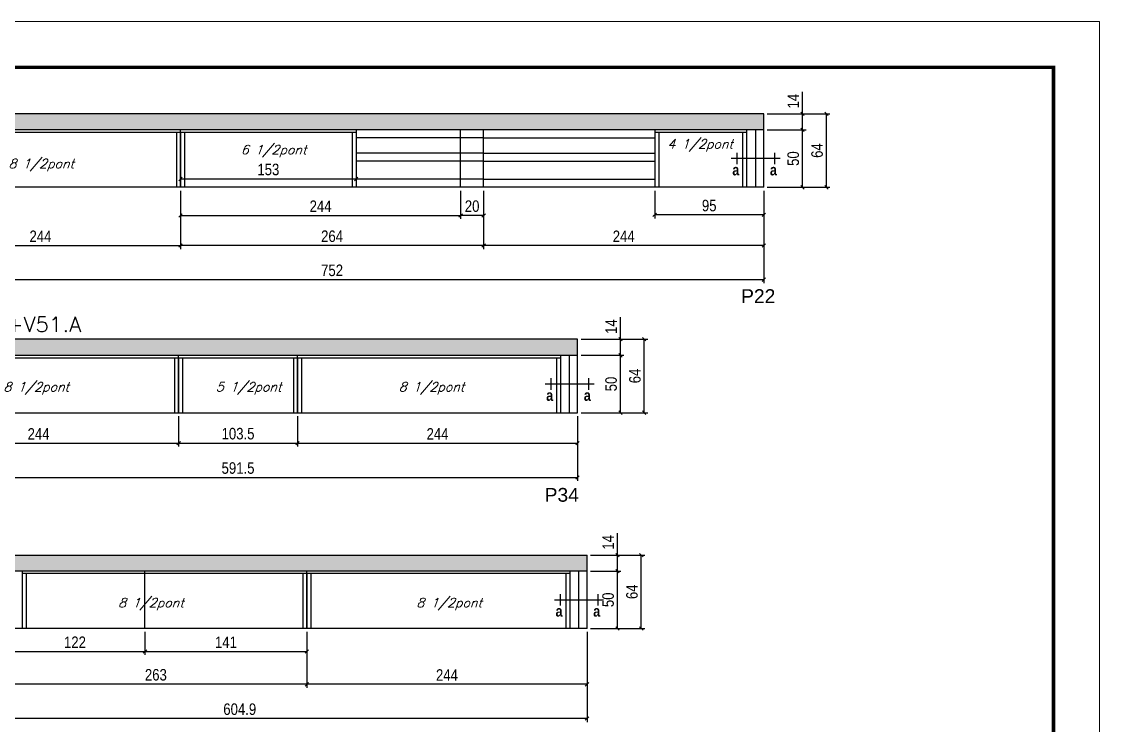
# Model space of a CAD drawing. Header units: millimetres. Extents: x 2921 to 9246, y 316 to 11751.
# Drawn here: x 8222 to 9161, y 3050 to 3663 of the extents above; entities that cross this region are included whole.
import ezdxf

# ---------------------------------------------------------------- set-up
doc = ezdxf.new("R2010")
doc.units = ezdxf.units.MM
doc.linetypes.add('DASHED', pattern=[0.75, 0.5, -0.25])
for name, color, linetype in [('1', 3, 'Continuous'), ('5', 5, 'Continuous'), ('COTA', 241, 'Continuous'), ('detalhes', 4, 'Continuous'), ('NOMENCLATURA', 7, 'Continuous'), ('Painéis', 200, 'Continuous'), ('SARR_2.2x7', 40, 'Continuous'), ('SARR_3.5x7', 81, 'Continuous'), ('texto', 7, 'Continuous')]:
    doc.layers.add(name, color=color, linetype=linetype)
for name, color, linetype, lineweight in [('Folhas', 255, 'Continuous', 9), ('SARRAFO DE PRESSAO', 251, 'DASHED', 9), ('Texto Seção', 7, 'Continuous', 15)]:
    doc.layers.add(name, color=color, linetype=linetype, lineweight=lineweight)
doc.styles.add('COTA TECNICA', font='techl___.ttf', dxfattribs={"height": 10})
doc.styles.add('REGUA-120', font='ROMANS.shx', dxfattribs={"height": 15})
doc.styles.add('Romans', font='romans.shx')
doc.styles.get("Standard").update_dxf_attribs({"font": 'arial.ttf'})
doc.styles.add('TECNICA', font='techb___.ttf', dxfattribs={"height": 10})
doc.dimstyles.new('PAINEL', dxfattribs={"dimtxt": 10, "dimasz": 3, "dimexe": 3, "dimexo": 3, "dimgap": 3, "dimtad": 1, "dimdec": 1, "dimzin": 12, "dimdsep": 46, "dimtxsty": 'COTA TECNICA', "dimblk1": 'OBLIQUE', "dimblk2": 'OBLIQUE', "dimsah": 1, "dimcen": 0.9, "dimclrd": 4, "dimclre": 4, "dimclrt": 240, "dimadec": 1, "dimazin": 3, "dimtfac": 1, "dimtdec": 1, "dimtmove": 0, "dimatfit": 3, "dimfxl": 1, "dimtolj": 1, "dimtzin": 12, "dimarcsym": 0})

# ---------------------------------------------------------------- blocks, each defined once
blk = doc.blocks.new('9999999999')
at = {"layer": 'Folhas'}
blk.add_lwpolyline([(98138.98, 34190.21), (99623.98, 34190.21), (99623.98, 35240.21), (98138.98, 35240.21)], close=True, dxfattribs=at)
at = {"layer": 'Folhas', "color": 30, "const_width": 3}
blk.add_lwpolyline([(98213.98, 34230.21), (99583.98, 34230.21), (99583.98, 35200.21), (98213.98, 35200.21)], close=True, dxfattribs=at)
blk = doc.blocks.new('_Oblique')
at = {"layer": '1', "color": 0, "lineweight": -2}
blk.add_line((-0.5, -0.5), (0.5, 0.5), dxfattribs=at)
blk = doc.blocks.new('*D530')
at = {"layer": 'COTA', "color": 4, "linetype": 'ByBlock', "lineweight": -2, "transparency": 16777216}
for p, q in [((8470.81, 3131.15), (8470.81, 3082.54)), ((8714.81, 3131.15), (8714.81, 3082.54)), ((8714.81, 3085.54), (8470.81, 3085.54))]:
    blk.add_line(p, q, dxfattribs=at)
at = {"layer": 'Defpoints', "color": 0, "linetype": 'ByBlock', "transparency": 16777216}
for p in [(8470.81, 3134.15), (8714.81, 3134.15), (8470.81, 3085.54)]:
    blk.add_point(p, dxfattribs=at)
at = {"layer": 'COTA', "color": 4, "linetype": 'ByBlock', "lineweight": -2, "transparency": 16777216, "xscale": 3, "yscale": 3, "zscale": 3, "rotation": 180}
blk.add_blockref('_Oblique', (8470.81, 3085.54), dxfattribs=at)
at = {"layer": 'COTA', "color": 4, "linetype": 'ByBlock', "lineweight": -2, "transparency": 16777216, "xscale": 3, "yscale": 3, "zscale": 3}
blk.add_blockref('_Oblique', (8714.81, 3085.54), dxfattribs=at)
at = {"layer": 'COTA', "color": 240, "linetype": 'ByBlock', "transparency": 16777216, "insert": (8592.81, 3093.61), "char_height": 10, "attachment_point": 5, "style": 'COTA TECNICA'}
blk.add_mtext('\\A1;244', dxfattribs=at)
blk = doc.blocks.new('*D531')
at = {"layer": 'COTA', "color": 4, "linetype": 'ByBlock', "lineweight": -2, "transparency": 16777216}
for p, q in [((8207.81, 3131.15), (8207.81, 3082.54)), ((8470.81, 3131.15), (8470.81, 3082.54)), ((8470.81, 3085.54), (8207.81, 3085.54))]:
    blk.add_line(p, q, dxfattribs=at)
at = {"layer": 'Defpoints', "color": 0, "linetype": 'ByBlock', "transparency": 16777216}
for p in [(8207.81, 3134.15), (8470.81, 3134.15), (8207.81, 3085.54)]:
    blk.add_point(p, dxfattribs=at)
at = {"layer": 'COTA', "color": 4, "linetype": 'ByBlock', "lineweight": -2, "transparency": 16777216, "xscale": 3, "yscale": 3, "zscale": 3, "rotation": 180}
blk.add_blockref('_Oblique', (8207.81, 3085.54), dxfattribs=at)
at = {"layer": 'COTA', "color": 4, "linetype": 'ByBlock', "lineweight": -2, "transparency": 16777216, "xscale": 3, "yscale": 3, "zscale": 3}
blk.add_blockref('_Oblique', (8470.81, 3085.54), dxfattribs=at)
at = {"layer": 'COTA', "color": 240, "linetype": 'ByBlock', "transparency": 16777216, "insert": (8339.31, 3093.76), "char_height": 10, "width": 210.731, "attachment_point": 5, "style": 'COTA TECNICA'}
blk.add_mtext('\\A1;263', dxfattribs=at)
blk = doc.blocks.new('*D1032')
at = {"layer": 'COTA', "color": 4, "linetype": 'ByBlock', "lineweight": -2, "transparency": 16777216}
for p, q in [((8109.91, 3131.15), (8109.91, 3052.66)), ((8714.81, 3131.15), (8714.81, 3052.66)), ((8714.81, 3055.66), (8109.91, 3055.66))]:
    blk.add_line(p, q, dxfattribs=at)
at = {"layer": 'Defpoints', "color": 0, "linetype": 'ByBlock', "transparency": 16777216}
for p in [(8109.91, 3134.15), (8714.81, 3134.15), (8109.91, 3055.66)]:
    blk.add_point(p, dxfattribs=at)
at = {"layer": 'COTA', "color": 4, "linetype": 'ByBlock', "lineweight": -2, "transparency": 16777216, "xscale": 3, "yscale": 3, "zscale": 3, "rotation": 180}
blk.add_blockref('_Oblique', (8109.91, 3055.66), dxfattribs=at)
at = {"layer": 'COTA', "color": 4, "linetype": 'ByBlock', "lineweight": -2, "transparency": 16777216, "xscale": 3, "yscale": 3, "zscale": 3}
blk.add_blockref('_Oblique', (8714.81, 3055.66), dxfattribs=at)
at = {"layer": 'COTA', "color": 240, "linetype": 'ByBlock', "transparency": 16777216, "insert": (8412.36, 3063.79), "char_height": 10, "attachment_point": 5, "style": 'COTA TECNICA'}
blk.add_mtext('\\A1;604.9', dxfattribs=at)
blk = doc.blocks.new('*D532')
at = {"layer": 'Defpoints', "color": 0, "transparency": 16777216}
for p in [(8207.81, 3134.15), (8329.81, 3134.15), (8329.81, 3114.11)]:
    blk.add_point(p, dxfattribs=at)
at = {"layer": 'Painéis', "color": 4, "lineweight": -2, "transparency": 16777216}
for p, q in [((8207.81, 3131.15), (8207.81, 3111.11)), ((8329.81, 3131.15), (8329.81, 3111.11)), ((8207.81, 3114.11), (8329.81, 3114.11))]:
    blk.add_line(p, q, dxfattribs=at)
at = {"layer": 'Painéis', "color": 4, "lineweight": -2, "transparency": 16777216, "xscale": 3, "yscale": 3, "zscale": 3, "rotation": 180}
blk.add_blockref('_Oblique', (8207.81, 3114.11), dxfattribs=at)
at = {"layer": 'Painéis', "color": 4, "lineweight": -2, "transparency": 16777216, "xscale": 3, "yscale": 3, "zscale": 3}
blk.add_blockref('_Oblique', (8329.81, 3114.11), dxfattribs=at)
at = {"layer": 'Painéis', "color": 240, "lineweight": 5, "transparency": 16777216, "insert": (8268.81, 3122.17), "char_height": 10, "attachment_point": 5, "style": 'COTA TECNICA'}
blk.add_mtext('\\A1;122', dxfattribs=at)
blk = doc.blocks.new('*D533')
at = {"layer": 'Defpoints', "color": 0, "transparency": 16777216}
for p in [(8329.81, 3134.15), (8470.81, 3134.15), (8470.81, 3114.11)]:
    blk.add_point(p, dxfattribs=at)
at = {"layer": 'Painéis', "color": 4, "lineweight": -2, "transparency": 16777216}
for p, q in [((8329.81, 3131.15), (8329.81, 3111.11)), ((8470.81, 3131.15), (8470.81, 3111.11)), ((8329.81, 3114.11), (8470.81, 3114.11))]:
    blk.add_line(p, q, dxfattribs=at)
at = {"layer": 'Painéis', "color": 4, "lineweight": -2, "transparency": 16777216, "xscale": 3, "yscale": 3, "zscale": 3, "rotation": 180}
blk.add_blockref('_Oblique', (8329.81, 3114.11), dxfattribs=at)
at = {"layer": 'Painéis', "color": 4, "lineweight": -2, "transparency": 16777216, "xscale": 3, "yscale": 3, "zscale": 3}
blk.add_blockref('_Oblique', (8470.81, 3114.11), dxfattribs=at)
at = {"layer": 'Painéis', "color": 240, "lineweight": 5, "transparency": 16777216, "insert": (8400.31, 3122.18), "char_height": 10, "attachment_point": 5, "style": 'COTA TECNICA'}
blk.add_mtext('\\A1;141', dxfattribs=at)
blk = doc.blocks.new('*D538')
at = {"layer": 'Defpoints', "color": 0, "transparency": 16777216}
for p in [(8714.81, 3198.15), (8762.09, 3198.15), (8714.81, 3134.15)]:
    blk.add_point(p, dxfattribs=at)
at = {"layer": 'Painéis', "color": 4, "lineweight": -2, "transparency": 16777216}
for p, q in [((8717.81, 3198.15), (8765.09, 3198.15)), ((8762.09, 3134.15), (8762.09, 3198.15)), ((8717.81, 3134.15), (8765.09, 3134.15))]:
    blk.add_line(p, q, dxfattribs=at)
at = {"layer": 'Painéis', "color": 4, "lineweight": -2, "transparency": 16777216, "xscale": 3, "yscale": 3, "zscale": 3}
for p, rotation in [((8762.09, 3198.15), 90), ((8762.09, 3134.15), 270)]:
    blk.add_blockref('_Oblique', p, dxfattribs=dict(at, rotation=rotation))
at = {"layer": 'Painéis', "color": 240, "lineweight": 5, "transparency": 16777216, "insert": (8753.99, 3166.15), "char_height": 10, "attachment_point": 5, "rotation": 90, "style": 'COTA TECNICA'}
blk.add_mtext('\\A1;64', dxfattribs=at)
blk = doc.blocks.new('*D539')
at = {"layer": 'Defpoints', "color": 0, "transparency": 16777216}
for p in [(8714.81, 3184.15), (8741.32, 3184.15), (8714.81, 3134.15)]:
    blk.add_point(p, dxfattribs=at)
at = {"layer": 'Painéis', "color": 4, "lineweight": -2, "transparency": 16777216}
for p, q in [((8717.81, 3184.15), (8744.32, 3184.15)), ((8741.32, 3134.15), (8741.32, 3184.15)), ((8717.81, 3134.15), (8744.32, 3134.15))]:
    blk.add_line(p, q, dxfattribs=at)
at = {"layer": 'Painéis', "color": 4, "lineweight": -2, "transparency": 16777216, "xscale": 3, "yscale": 3, "zscale": 3}
for p, rotation in [((8741.32, 3184.15), 90), ((8741.32, 3134.15), 270)]:
    blk.add_blockref('_Oblique', p, dxfattribs=dict(at, rotation=rotation))
at = {"layer": 'Painéis', "color": 240, "lineweight": 5, "transparency": 16777216, "insert": (8733.21, 3159.15), "char_height": 10, "attachment_point": 5, "rotation": 90, "style": 'COTA TECNICA'}
blk.add_mtext('\\A1;50', dxfattribs=at)
blk = doc.blocks.new('*D540')
at = {"layer": 'Defpoints', "color": 0, "transparency": 16777216}
for p in [(8714.81, 3198.15), (8741.32, 3198.15), (8714.81, 3184.15)]:
    blk.add_point(p, dxfattribs=at)
at = {"layer": 'Painéis', "color": 4, "lineweight": -2, "transparency": 16777216}
for p, q in [((8741.32, 3198.15), (8741.32, 3217.27)), ((8717.81, 3198.15), (8744.32, 3198.15)), ((8741.32, 3184.15), (8741.32, 3198.15)), ((8717.81, 3184.15), (8744.32, 3184.15))]:
    blk.add_line(p, q, dxfattribs=at)
at = {"layer": 'Painéis', "color": 4, "lineweight": -2, "transparency": 16777216, "xscale": 3, "yscale": 3, "zscale": 3}
for p, rotation in [((8741.32, 3198.15), 90), ((8741.32, 3184.15), 270)]:
    blk.add_blockref('_Oblique', p, dxfattribs=dict(at, rotation=rotation))
at = {"layer": 'Painéis', "color": 240, "lineweight": 5, "transparency": 16777216, "insert": (8733.25, 3209.21), "char_height": 10, "attachment_point": 5, "rotation": 90, "style": 'COTA TECNICA'}
blk.add_mtext('\\A1;14', dxfattribs=at)
blk = doc.blocks.new('*D541')
at = {"layer": 'COTA', "color": 4, "linetype": 'ByBlock', "lineweight": -2, "transparency": 16777216}
for p, q in [((8115.11, 3319.21), (8115.11, 3292.67)), ((8359.11, 3319.21), (8359.11, 3292.67)), ((8115.11, 3295.67), (8359.11, 3295.67))]:
    blk.add_line(p, q, dxfattribs=at)
at = {"layer": 'Defpoints', "color": 0, "linetype": 'ByBlock', "transparency": 16777216}
for p in [(8115.11, 3322.21), (8359.11, 3322.21), (8359.11, 3295.67)]:
    blk.add_point(p, dxfattribs=at)
at = {"layer": 'COTA', "color": 4, "linetype": 'ByBlock', "lineweight": -2, "transparency": 16777216, "xscale": 3, "yscale": 3, "zscale": 3, "rotation": 180}
blk.add_blockref('_Oblique', (8115.11, 3295.67), dxfattribs=at)
at = {"layer": 'COTA', "color": 4, "linetype": 'ByBlock', "lineweight": -2, "transparency": 16777216, "xscale": 3, "yscale": 3, "zscale": 3}
blk.add_blockref('_Oblique', (8359.11, 3295.67), dxfattribs=at)
at = {"layer": 'COTA', "color": 240, "linetype": 'ByBlock', "transparency": 16777216, "insert": (8237.11, 3303.74), "char_height": 10, "attachment_point": 5, "style": 'COTA TECNICA'}
blk.add_mtext('\\A1;244', dxfattribs=at)
blk = doc.blocks.new('*D542')
at = {"layer": 'COTA', "color": 4, "linetype": 'ByBlock', "lineweight": -2, "transparency": 16777216}
for p, q in [((8462.61, 3319.21), (8462.61, 3292.67)), ((8706.61, 3319.21), (8706.61, 3292.67)), ((8462.61, 3295.67), (8706.61, 3295.67))]:
    blk.add_line(p, q, dxfattribs=at)
at = {"layer": 'Defpoints', "color": 0, "linetype": 'ByBlock', "transparency": 16777216}
for p in [(8462.61, 3322.21), (8706.61, 3322.21), (8706.61, 3295.67)]:
    blk.add_point(p, dxfattribs=at)
at = {"layer": 'COTA', "color": 4, "linetype": 'ByBlock', "lineweight": -2, "transparency": 16777216, "xscale": 3, "yscale": 3, "zscale": 3, "rotation": 180}
blk.add_blockref('_Oblique', (8462.61, 3295.67), dxfattribs=at)
at = {"layer": 'COTA', "color": 4, "linetype": 'ByBlock', "lineweight": -2, "transparency": 16777216, "xscale": 3, "yscale": 3, "zscale": 3}
blk.add_blockref('_Oblique', (8706.61, 3295.67), dxfattribs=at)
at = {"layer": 'COTA', "color": 240, "linetype": 'ByBlock', "transparency": 16777216, "insert": (8584.61, 3303.74), "char_height": 10, "width": 210.731, "attachment_point": 5, "style": 'COTA TECNICA'}
blk.add_mtext('\\A1;244', dxfattribs=at)
blk = doc.blocks.new('*D1035')
at = {"layer": 'COTA', "color": 4, "linetype": 'ByBlock', "lineweight": -2, "transparency": 16777216}
for p, q in [((8115.11, 3319.21), (8115.11, 3262.79)), ((8706.61, 3319.21), (8706.61, 3262.79)), ((8115.11, 3265.79), (8706.61, 3265.79))]:
    blk.add_line(p, q, dxfattribs=at)
at = {"layer": 'Defpoints', "color": 0, "linetype": 'ByBlock', "transparency": 16777216}
for p in [(8115.11, 3322.21), (8706.61, 3322.21), (8706.61, 3265.79)]:
    blk.add_point(p, dxfattribs=at)
at = {"layer": 'COTA', "color": 4, "linetype": 'ByBlock', "lineweight": -2, "transparency": 16777216, "xscale": 3, "yscale": 3, "zscale": 3, "rotation": 180}
blk.add_blockref('_Oblique', (8115.11, 3265.79), dxfattribs=at)
at = {"layer": 'COTA', "color": 4, "linetype": 'ByBlock', "lineweight": -2, "transparency": 16777216, "xscale": 3, "yscale": 3, "zscale": 3}
blk.add_blockref('_Oblique', (8706.61, 3265.79), dxfattribs=at)
at = {"layer": 'COTA', "color": 240, "linetype": 'ByBlock', "transparency": 16777216, "insert": (8410.86, 3273.93), "char_height": 10, "attachment_point": 5, "style": 'COTA TECNICA'}
blk.add_mtext('\\A1;591.5', dxfattribs=at)
blk = doc.blocks.new('*D543')
at = {"layer": 'COTA', "color": 4, "linetype": 'ByBlock', "lineweight": -2, "transparency": 16777216}
for p, q in [((8359.11, 3319.21), (8359.11, 3292.67)), ((8462.61, 3319.21), (8462.61, 3292.67)), ((8359.11, 3295.67), (8462.61, 3295.67))]:
    blk.add_line(p, q, dxfattribs=at)
at = {"layer": 'Defpoints', "color": 0, "linetype": 'ByBlock', "transparency": 16777216}
for p in [(8359.11, 3322.21), (8462.61, 3322.21), (8462.61, 3295.67)]:
    blk.add_point(p, dxfattribs=at)
at = {"layer": 'COTA', "color": 4, "linetype": 'ByBlock', "lineweight": -2, "transparency": 16777216, "xscale": 3, "yscale": 3, "zscale": 3, "rotation": 180}
blk.add_blockref('_Oblique', (8359.11, 3295.67), dxfattribs=at)
at = {"layer": 'COTA', "color": 4, "linetype": 'ByBlock', "lineweight": -2, "transparency": 16777216, "xscale": 3, "yscale": 3, "zscale": 3}
blk.add_blockref('_Oblique', (8462.61, 3295.67), dxfattribs=at)
at = {"layer": 'COTA', "color": 240, "linetype": 'ByBlock', "transparency": 16777216, "insert": (8410.86, 3303.89), "char_height": 10, "attachment_point": 5, "style": 'COTA TECNICA'}
blk.add_mtext('\\A1;103.5', dxfattribs=at)
blk = doc.blocks.new('*D513')
at = {"layer": 'Defpoints', "color": 0, "transparency": 16777216}
for p in [(8116.76, 3518.65), (8360.76, 3518.65), (8360.76, 3467.84)]:
    blk.add_point(p, dxfattribs=at)
at = {"layer": 'Painéis', "color": 4, "lineweight": -2, "transparency": 16777216}
for p, q in [((8116.76, 3515.65), (8116.76, 3464.84)), ((8360.76, 3515.65), (8360.76, 3464.84)), ((8116.76, 3467.84), (8360.76, 3467.84))]:
    blk.add_line(p, q, dxfattribs=at)
at = {"layer": 'Painéis', "color": 4, "lineweight": -2, "transparency": 16777216, "xscale": 3, "yscale": 3, "zscale": 3, "rotation": 180}
blk.add_blockref('_Oblique', (8116.76, 3467.84), dxfattribs=at)
at = {"layer": 'Painéis', "color": 4, "lineweight": -2, "transparency": 16777216, "xscale": 3, "yscale": 3, "zscale": 3}
blk.add_blockref('_Oblique', (8360.76, 3467.84), dxfattribs=at)
at = {"layer": 'Painéis', "color": 240, "lineweight": 5, "transparency": 16777216, "insert": (8238.76, 3475.91), "char_height": 10, "attachment_point": 5, "style": 'COTA TECNICA'}
blk.add_mtext('\\A1;244', dxfattribs=at)
blk = doc.blocks.new('*D514')
at = {"layer": 'Defpoints', "color": 0, "transparency": 16777216}
for p in [(8360.76, 3518.65), (8624.76, 3518.65), (8360.76, 3467.84)]:
    blk.add_point(p, dxfattribs=at)
at = {"layer": 'Painéis', "color": 4, "lineweight": -2, "transparency": 16777216}
for p, q in [((8360.76, 3515.65), (8360.76, 3464.84)), ((8624.76, 3515.65), (8624.76, 3464.84)), ((8624.76, 3467.84), (8360.76, 3467.84))]:
    blk.add_line(p, q, dxfattribs=at)
at = {"layer": 'Painéis', "color": 4, "lineweight": -2, "transparency": 16777216, "xscale": 3, "yscale": 3, "zscale": 3, "rotation": 180}
blk.add_blockref('_Oblique', (8360.76, 3467.84), dxfattribs=at)
at = {"layer": 'Painéis', "color": 4, "lineweight": -2, "transparency": 16777216, "xscale": 3, "yscale": 3, "zscale": 3}
blk.add_blockref('_Oblique', (8624.76, 3467.84), dxfattribs=at)
at = {"layer": 'Painéis', "color": 240, "lineweight": 5, "transparency": 16777216, "insert": (8492.76, 3475.94), "char_height": 10, "attachment_point": 5, "style": 'COTA TECNICA'}
blk.add_mtext('\\A1;264', dxfattribs=at)
blk = doc.blocks.new('*D1028')
at = {"layer": 'Defpoints', "color": 0, "transparency": 16777216}
for p in [(8116.76, 3518.65), (8868.76, 3518.65), (8116.76, 3438.11)]:
    blk.add_point(p, dxfattribs=at)
at = {"layer": 'Painéis', "color": 4, "lineweight": -2, "transparency": 16777216}
for p, q in [((8116.76, 3515.65), (8116.76, 3435.11)), ((8868.76, 3515.65), (8868.76, 3435.11)), ((8868.76, 3438.11), (8116.76, 3438.11))]:
    blk.add_line(p, q, dxfattribs=at)
at = {"layer": 'Painéis', "color": 4, "lineweight": -2, "transparency": 16777216, "xscale": 3, "yscale": 3, "zscale": 3, "rotation": 180}
blk.add_blockref('_Oblique', (8116.76, 3438.11), dxfattribs=at)
at = {"layer": 'Painéis', "color": 4, "lineweight": -2, "transparency": 16777216, "xscale": 3, "yscale": 3, "zscale": 3}
blk.add_blockref('_Oblique', (8868.76, 3438.11), dxfattribs=at)
at = {"layer": 'Painéis', "color": 240, "lineweight": 5, "transparency": 16777216, "insert": (8492.76, 3446.22), "char_height": 10, "attachment_point": 5, "style": 'COTA TECNICA'}
blk.add_mtext('\\A1;752', dxfattribs=at)
blk = doc.blocks.new('*D515')
at = {"layer": 'Defpoints', "color": 0, "transparency": 16777216}
for p in [(8624.76, 3518.65), (8868.76, 3518.65), (8624.76, 3467.84)]:
    blk.add_point(p, dxfattribs=at)
at = {"layer": 'Painéis', "color": 4, "lineweight": -2, "transparency": 16777216}
for p, q in [((8624.76, 3515.65), (8624.76, 3464.84)), ((8868.76, 3515.65), (8868.76, 3464.84)), ((8868.76, 3467.84), (8624.76, 3467.84))]:
    blk.add_line(p, q, dxfattribs=at)
at = {"layer": 'Painéis', "color": 4, "lineweight": -2, "transparency": 16777216, "xscale": 3, "yscale": 3, "zscale": 3, "rotation": 180}
blk.add_blockref('_Oblique', (8624.76, 3467.84), dxfattribs=at)
at = {"layer": 'Painéis', "color": 4, "lineweight": -2, "transparency": 16777216, "xscale": 3, "yscale": 3, "zscale": 3}
blk.add_blockref('_Oblique', (8868.76, 3467.84), dxfattribs=at)
at = {"layer": 'Painéis', "color": 240, "lineweight": 5, "transparency": 16777216, "insert": (8746.76, 3475.91), "char_height": 10, "attachment_point": 5, "style": 'COTA TECNICA'}
blk.add_mtext('\\A1;244', dxfattribs=at)
blk = doc.blocks.new('*D1029')
at = {"layer": 'Defpoints', "color": 0, "transparency": 16777216}
for p in [(8360.76, 3518.65), (8604.76, 3518.65), (8604.76, 3494.03)]:
    blk.add_point(p, dxfattribs=at)
at = {"layer": 'Painéis', "color": 4, "lineweight": -2, "transparency": 16777216}
for p, q in [((8360.76, 3515.65), (8360.76, 3491.03)), ((8604.76, 3515.65), (8604.76, 3491.03)), ((8360.76, 3494.03), (8604.76, 3494.03))]:
    blk.add_line(p, q, dxfattribs=at)
at = {"layer": 'Painéis', "color": 4, "lineweight": -2, "transparency": 16777216, "xscale": 3, "yscale": 3, "zscale": 3, "rotation": 180}
blk.add_blockref('_Oblique', (8360.76, 3494.03), dxfattribs=at)
at = {"layer": 'Painéis', "color": 4, "lineweight": -2, "transparency": 16777216, "xscale": 3, "yscale": 3, "zscale": 3}
blk.add_blockref('_Oblique', (8604.76, 3494.03), dxfattribs=at)
at = {"layer": 'Painéis', "color": 240, "lineweight": 5, "transparency": 16777216, "insert": (8482.76, 3502.1), "char_height": 10, "attachment_point": 5, "style": 'COTA TECNICA'}
blk.add_mtext('\\A1;244', dxfattribs=at)
blk = doc.blocks.new('*D1030')
at = {"layer": 'Defpoints', "color": 0, "transparency": 16777216}
for p in [(8604.76, 3518.65), (8624.76, 3518.65), (8604.76, 3494.03)]:
    blk.add_point(p, dxfattribs=at)
at = {"layer": 'Painéis', "color": 4, "lineweight": -2, "transparency": 16777216}
for p, q in [((8604.76, 3515.65), (8604.76, 3491.03)), ((8624.76, 3515.65), (8624.76, 3491.03)), ((8624.76, 3494.03), (8604.76, 3494.03))]:
    blk.add_line(p, q, dxfattribs=at)
at = {"layer": 'Painéis', "color": 4, "lineweight": -2, "transparency": 16777216, "xscale": 3, "yscale": 3, "zscale": 3, "rotation": 180}
blk.add_blockref('_Oblique', (8604.76, 3494.03), dxfattribs=at)
at = {"layer": 'Painéis', "color": 4, "lineweight": -2, "transparency": 16777216, "xscale": 3, "yscale": 3, "zscale": 3}
blk.add_blockref('_Oblique', (8624.76, 3494.03), dxfattribs=at)
at = {"layer": 'Painéis', "color": 240, "lineweight": 5, "transparency": 16777216, "insert": (8614.76, 3502.13), "char_height": 10, "attachment_point": 5, "style": 'COTA TECNICA'}
blk.add_mtext('\\A1;20', dxfattribs=at)
blk = doc.blocks.new('*D516')
at = {"layer": 'Defpoints', "color": 0, "transparency": 16777216}
for p in [(8773.76, 3518.65), (8868.76, 3518.65), (8773.76, 3494.55)]:
    blk.add_point(p, dxfattribs=at)
at = {"layer": 'Painéis', "color": 4, "lineweight": -2, "transparency": 16777216}
for p, q in [((8773.76, 3515.65), (8773.76, 3491.55)), ((8868.76, 3515.65), (8868.76, 3491.55)), ((8868.76, 3494.55), (8773.76, 3494.55))]:
    blk.add_line(p, q, dxfattribs=at)
at = {"layer": 'Painéis', "color": 4, "lineweight": -2, "transparency": 16777216, "xscale": 3, "yscale": 3, "zscale": 3, "rotation": 180}
blk.add_blockref('_Oblique', (8773.76, 3494.55), dxfattribs=at)
at = {"layer": 'Painéis', "color": 4, "lineweight": -2, "transparency": 16777216, "xscale": 3, "yscale": 3, "zscale": 3}
blk.add_blockref('_Oblique', (8868.76, 3494.55), dxfattribs=at)
at = {"layer": 'Painéis', "color": 240, "lineweight": 5, "transparency": 16777216, "insert": (8821.26, 3502.69), "char_height": 10, "attachment_point": 5, "style": 'COTA TECNICA'}
blk.add_mtext('\\A1;95', dxfattribs=at)
blk = doc.blocks.new('*D1031')
at = {"layer": 'Defpoints', "color": 0, "transparency": 16777216}
for p in [(8360.76, 3542.55), (8513.76, 3541.29), (8513.76, 3525.9)]:
    blk.add_point(p, dxfattribs=at)
at = {"layer": 'Painéis', "color": 4, "lineweight": -2, "transparency": 16777216}
for p, q in [((8360.76, 3539.55), (8360.76, 3522.9)), ((8513.76, 3538.29), (8513.76, 3522.9)), ((8360.76, 3525.9), (8513.76, 3525.9))]:
    blk.add_line(p, q, dxfattribs=at)
at = {"layer": 'Painéis', "color": 4, "lineweight": -2, "transparency": 16777216, "xscale": 3, "yscale": 3, "zscale": 3, "rotation": 180}
blk.add_blockref('_Oblique', (8360.76, 3525.9), dxfattribs=at)
at = {"layer": 'Painéis', "color": 4, "lineweight": -2, "transparency": 16777216, "xscale": 3, "yscale": 3, "zscale": 3}
blk.add_blockref('_Oblique', (8513.76, 3525.9), dxfattribs=at)
at = {"layer": 'Painéis', "color": 240, "lineweight": 5, "transparency": 16777216, "insert": (8437.26, 3534.11), "char_height": 10, "attachment_point": 5, "style": 'COTA TECNICA'}
blk.add_mtext('\\A1;153', dxfattribs=at)
blk = doc.blocks.new('*D517')
at = {"layer": 'Defpoints', "color": 0, "transparency": 16777216}
for p in [(8706.61, 3386.21), (8764.69, 3386.21), (8706.61, 3322.21)]:
    blk.add_point(p, dxfattribs=at)
at = {"layer": 'Painéis', "color": 4, "lineweight": -2, "transparency": 16777216}
for p, q in [((8709.61, 3386.21), (8767.69, 3386.21)), ((8764.69, 3322.21), (8764.69, 3386.21)), ((8709.61, 3322.21), (8767.69, 3322.21))]:
    blk.add_line(p, q, dxfattribs=at)
at = {"layer": 'Painéis', "color": 4, "lineweight": -2, "transparency": 16777216, "xscale": 3, "yscale": 3, "zscale": 3}
for p, rotation in [((8764.69, 3386.21), 90), ((8764.69, 3322.21), 270)]:
    blk.add_blockref('_Oblique', p, dxfattribs=dict(at, rotation=rotation))
at = {"layer": 'Painéis', "color": 240, "lineweight": 5, "transparency": 16777216, "insert": (8756.59, 3354.21), "char_height": 10, "attachment_point": 5, "rotation": 90, "style": 'COTA TECNICA'}
blk.add_mtext('\\A1;64', dxfattribs=at)
blk = doc.blocks.new('*D518')
at = {"layer": 'Defpoints', "color": 0, "transparency": 16777216}
for p in [(8706.61, 3372.21), (8743.92, 3372.21), (8706.61, 3322.21)]:
    blk.add_point(p, dxfattribs=at)
at = {"layer": 'Painéis', "color": 4, "lineweight": -2, "transparency": 16777216}
for p, q in [((8709.61, 3372.21), (8746.92, 3372.21)), ((8743.92, 3322.21), (8743.92, 3372.21)), ((8709.61, 3322.21), (8746.92, 3322.21))]:
    blk.add_line(p, q, dxfattribs=at)
at = {"layer": 'Painéis', "color": 4, "lineweight": -2, "transparency": 16777216, "xscale": 3, "yscale": 3, "zscale": 3}
for p, rotation in [((8743.92, 3372.21), 90), ((8743.92, 3322.21), 270)]:
    blk.add_blockref('_Oblique', p, dxfattribs=dict(at, rotation=rotation))
at = {"layer": 'Painéis', "color": 240, "lineweight": 5, "transparency": 16777216, "insert": (8735.81, 3347.21), "char_height": 10, "attachment_point": 5, "rotation": 90, "style": 'COTA TECNICA'}
blk.add_mtext('\\A1;50', dxfattribs=at)
blk = doc.blocks.new('*D519')
at = {"layer": 'Defpoints', "color": 0, "transparency": 16777216}
for p in [(8706.61, 3386.21), (8743.92, 3386.21), (8706.61, 3372.21)]:
    blk.add_point(p, dxfattribs=at)
at = {"layer": 'Painéis', "color": 4, "lineweight": -2, "transparency": 16777216}
for p, q in [((8743.92, 3386.21), (8743.92, 3405.33)), ((8709.61, 3386.21), (8746.92, 3386.21)), ((8743.92, 3372.21), (8743.92, 3386.21)), ((8709.61, 3372.21), (8746.92, 3372.21))]:
    blk.add_line(p, q, dxfattribs=at)
at = {"layer": 'Painéis', "color": 4, "lineweight": -2, "transparency": 16777216, "xscale": 3, "yscale": 3, "zscale": 3}
for p, rotation in [((8743.92, 3386.21), 90), ((8743.92, 3372.21), 270)]:
    blk.add_blockref('_Oblique', p, dxfattribs=dict(at, rotation=rotation))
at = {"layer": 'Painéis', "color": 240, "lineweight": 5, "transparency": 16777216, "insert": (8735.85, 3397.27), "char_height": 10, "attachment_point": 5, "rotation": 90, "style": 'COTA TECNICA'}
blk.add_mtext('\\A1;14', dxfattribs=at)
blk = doc.blocks.new('*D520')
at = {"layer": 'Defpoints', "color": 0, "transparency": 16777216}
for p in [(8868.76, 3582.65), (8923.33, 3582.65), (8868.76, 3518.65)]:
    blk.add_point(p, dxfattribs=at)
at = {"layer": 'Painéis', "color": 4, "lineweight": -2, "transparency": 16777216}
for p, q in [((8871.76, 3582.65), (8926.33, 3582.65)), ((8923.33, 3518.65), (8923.33, 3582.65)), ((8871.76, 3518.65), (8926.33, 3518.65))]:
    blk.add_line(p, q, dxfattribs=at)
at = {"layer": 'Painéis', "color": 4, "lineweight": -2, "transparency": 16777216, "xscale": 3, "yscale": 3, "zscale": 3}
for p, rotation in [((8923.33, 3582.65), 90), ((8923.33, 3518.65), 270)]:
    blk.add_blockref('_Oblique', p, dxfattribs=dict(at, rotation=rotation))
at = {"layer": 'Painéis', "color": 240, "lineweight": 5, "transparency": 16777216, "insert": (8915.23, 3550.65), "char_height": 10, "attachment_point": 5, "rotation": 90, "style": 'COTA TECNICA'}
blk.add_mtext('\\A1;64', dxfattribs=at)
blk = doc.blocks.new('*D521')
at = {"layer": 'Defpoints', "color": 0, "transparency": 16777216}
for p in [(8868.76, 3568.65), (8902.56, 3568.65), (8868.76, 3518.65)]:
    blk.add_point(p, dxfattribs=at)
at = {"layer": 'Painéis', "color": 4, "lineweight": -2, "transparency": 16777216}
for p, q in [((8871.76, 3568.65), (8905.56, 3568.65)), ((8902.56, 3518.65), (8902.56, 3568.65)), ((8871.76, 3518.65), (8905.56, 3518.65))]:
    blk.add_line(p, q, dxfattribs=at)
at = {"layer": 'Painéis', "color": 4, "lineweight": -2, "transparency": 16777216, "xscale": 3, "yscale": 3, "zscale": 3}
for p, rotation in [((8902.56, 3568.65), 90), ((8902.56, 3518.65), 270)]:
    blk.add_blockref('_Oblique', p, dxfattribs=dict(at, rotation=rotation))
at = {"layer": 'Painéis', "color": 240, "lineweight": 5, "transparency": 16777216, "insert": (8894.45, 3543.65), "char_height": 10, "attachment_point": 5, "rotation": 90, "style": 'COTA TECNICA'}
blk.add_mtext('\\A1;50', dxfattribs=at)
blk = doc.blocks.new('*D522')
at = {"layer": 'Defpoints', "color": 0, "transparency": 16777216}
for p in [(8868.76, 3582.65), (8902.56, 3582.65), (8868.76, 3568.65)]:
    blk.add_point(p, dxfattribs=at)
at = {"layer": 'Painéis', "color": 4, "lineweight": -2, "transparency": 16777216}
for p, q in [((8902.56, 3582.65), (8902.56, 3601.77)), ((8871.76, 3582.65), (8905.56, 3582.65)), ((8902.56, 3568.65), (8902.56, 3582.65)), ((8871.76, 3568.65), (8905.56, 3568.65))]:
    blk.add_line(p, q, dxfattribs=at)
at = {"layer": 'Painéis', "color": 4, "lineweight": -2, "transparency": 16777216, "xscale": 3, "yscale": 3, "zscale": 3}
for p, rotation in [((8902.56, 3582.65), 90), ((8902.56, 3568.65), 270)]:
    blk.add_blockref('_Oblique', p, dxfattribs=dict(at, rotation=rotation))
at = {"layer": 'Painéis', "color": 240, "lineweight": 5, "transparency": 16777216, "insert": (8894.49, 3593.71), "char_height": 10, "attachment_point": 5, "rotation": 90, "style": 'COTA TECNICA'}
blk.add_mtext('\\A1;14', dxfattribs=at)

msp = doc.modelspace()

# ---------------------------------------------------------------- hatches: boundary and pattern name
at = {"layer": 'COTA', "linetype": 'ByBlock'}
h = msp.add_hatch(dxfattribs=at)
h.set_pattern_fill('AR-CONC', color=256, scale=0.03)
h.set_pattern_definition([(50, (6552.0416, -12973.1765), (5.4655401, -0.4781726), [0.5715, -6.2865]), (355, (6552.0416, -12973.1765), (-1.0573026, 5.7317054), [0.4572, -5.0292175]), (100.451445, (6552.497, -12973.2163), (4.4082374, 5.2535326), [0.4857003, -5.3427073]), (46.1842, (6552.0416, -12971.6525), (8.1323712, -1.2612698), [0.85725, -9.42975]), (96.63556, (6552.719, -12971.7576), (7.122124, 7.4227837), [0.7285507, -8.0140682]), (351.18415, (6552.0416, -12971.6525), (7.122124, 7.4227837), [0.685799, -7.543792]), (21, (6552.8036, -12972.0335), (4.5484317, -3.067956), [0.5715, -6.2865]), (326, (6552.8036, -12972.0335), (1.8540609, 5.525639), [0.4572, -5.0292]), (71.451445, (6553.1826, -12972.289), (6.4024926, 2.457683), [0.4857003, -5.3426981]), (37.5, (6552.0416, -12973.1765), (0.0926581, 2.53665117), [0, -4.96824, 0, -5.1054, 0, -5.04825]), (7.5, (6552.0416, -12973.1765), (2.00458988, 3.00541724), [0, -2.91084, 0, -4.85394, 0, -1.92405]), (327.5, (6550.3423, -12973.1765), (4.06771786, -0.17186232), [0, -1.905, 0, -5.9436, 0, -7.8867]), (317.5, (6549.5803, -12973.1765), (4.44387544, 0.7627947), [0, -2.4765, 0, -3.94716, 0, -5.6007])])
h.paths.add_polyline_path([(8116.76, 3568.65), (8116.76, 3582.65), (8868.76, 3582.65), (8868.76, 3568.65)])
h = msp.add_hatch(dxfattribs=at)
h.set_pattern_fill('AR-CONC', color=256, scale=0.03)
h.set_pattern_definition([(50, (-123594.3533, -30511.7457), (5.46554007, -0.47817257), [0.5715, -6.2865]), (355, (-123594.353, -30511.7457), (-1.05730264, 5.73170536), [0.4572, -5.02921753]), (100.4514447, (-123593.898, -30511.7855), (4.40823741, 5.25353256), [0.48570026, -5.34270734]), (46.1842, (-123594.353, -30510.222), (8.13237123, -1.26126984), [0.85725, -9.42975]), (96.6355576, (-123593.6756, -30510.327), (7.122124, 7.42278374), [0.7285507, -8.01406824]), (351.184151, (-123594.353, -30510.222), (7.122124, 7.42278374), [0.685799, -7.54379196]), (21, (-123593.5913, -30510.6027), (4.54843174, -3.06795595), [0.5715, -6.2865]), (326, (-123593.591, -30510.6027), (1.85406085, 5.52563898), [0.4572, -5.0292]), (71.451445, (-123593.212, -30510.8584), (6.40249258, 2.45768307), [0.48570026, -5.34269813]), (37.5, (-123594.3533, -30511.7457), (0.092658098, 2.536651166), [0, -4.96824, 0, -5.1054, 0, -5.04825]), (7.5, (-123594.3533, -30511.7457), (2.004589875, 3.005417245), [0, -2.91084, 0, -4.85394, 0, -1.92405]), (327.5, (-123596.0525, -30511.7457), (4.067717855, -0.17186232), [0, -1.905, 0, -5.9436, 0, -7.8867]), (317.5, (-123596.8145, -30511.7457), (4.44387544, 0.76279473), [0, -2.4765, 0, -3.94716, 0, -5.6007])])
h.paths.add_polyline_path([(8706.61, 3372.21), (8706.61, 3386.21), (8115.11, 3386.21), (8115.11, 3372.21)])
h = msp.add_hatch(dxfattribs=at)
h.set_pattern_fill('AR-CONC', color=256, scale=0.03)
h.set_pattern_definition([(50, (-123599.5514, -30699.804), (5.46554007, -0.47817257), [0.5715, -6.2865]), (355, (-123599.5514, -30699.804), (-1.05730264, 5.73170536), [0.4572, -5.02921753]), (100.4514447, (-123599.096, -30699.844), (4.40823741, 5.25353256), [0.48570026, -5.34270734]), (46.1842, (-123599.5514, -30698.28), (8.13237123, -1.26126984), [0.85725, -9.42975]), (96.6355576, (-123598.874, -30698.385), (7.122124, 7.42278374), [0.7285507, -8.01406824]), (351.184151, (-123599.551, -30698.28), (7.122124, 7.42278374), [0.685799, -7.54379196]), (21, (-123598.7894, -30698.661), (4.54843174, -3.06795595), [0.5715, -6.2865]), (326, (-123598.7894, -30698.661), (1.85406085, 5.52563898), [0.4572, -5.0292]), (71.451445, (-123598.4103, -30698.9166), (6.40249258, 2.45768307), [0.48570026, -5.34269813]), (37.5, (-123599.5514, -30699.8039), (0.092658098, 2.536651166), [0, -4.96824, 0, -5.1054, 0, -5.04825]), (7.5, (-123599.5514, -30699.804), (2.004589875, 3.005417245), [0, -2.91084, 0, -4.85394, 0, -1.92405]), (327.5, (-123601.2506, -30699.8039), (4.067717855, -0.17186232), [0, -1.905, 0, -5.9436, 0, -7.8867]), (317.5, (-123602.0126, -30699.804), (4.44387544, 0.76279473), [0, -2.4765, 0, -3.94716, 0, -5.6007])])
h.paths.add_polyline_path([(8207.81, 3184.15), (8207.81, 3198.15), (8714.81, 3198.15), (8714.81, 3184.15)])

# ---------------------------------------------------------------- linework, layer by layer
for p, q in [((8868.76, 3582.65), (8116.76, 3582.65)), ((8868.76, 3568.65), (8868.76, 3582.65)), ((8706.61, 3386.21), (8115.11, 3386.21)), ((8706.61, 3372.21), (8706.61, 3386.21)), ((8207.81, 3198.15), (8714.81, 3198.15)), ((8714.81, 3184.15), (8714.81, 3198.15))]:
    msp.add_line(p, q, dxfattribs=at)
at = {"layer": 'NOMENCLATURA', "linetype": 'Continuous'}
for p, q in [((8883.14, 3543.65), (8840.38, 3543.65)), ((8845.38, 3548.63), (8845.38, 3538.67)), ((8878.14, 3548.63), (8878.14, 3538.67)), ((8683.23, 3352.19), (8683.23, 3342.23)), ((8715.99, 3352.19), (8715.99, 3342.23)), ((8720.99, 3347.21), (8678.23, 3347.21)), ((8691.43, 3164.13), (8691.43, 3154.17)), ((8724.19, 3164.13), (8724.19, 3154.17)), ((8686.43, 3159.15), (8729.19, 3159.15))]:
    msp.add_line(p, q, dxfattribs=at)
at = {"layer": 'Painéis', "linetype": 'ByBlock'}
for p, q in [((8868.76, 3568.65), (8116.76, 3568.65)), ((8360.76, 3518.65), (8360.76, 3568.65)), ((8604.76, 3518.65), (8604.76, 3568.65)), ((8624.76, 3518.65), (8624.76, 3568.65)), ((8868.76, 3518.65), (8868.76, 3568.65)), ((8868.76, 3518.65), (8116.76, 3518.65)), ((8115.11, 3372.21), (8706.61, 3372.21)), ((8359.11, 3322.21), (8359.11, 3372.21)), ((8462.61, 3322.21), (8462.61, 3372.21)), ((8706.61, 3322.21), (8706.61, 3372.21)), ((8115.11, 3322.21), (8706.61, 3322.21)), ((8714.81, 3184.15), (8207.81, 3184.15)), ((8329.81, 3134.15), (8329.81, 3184.15)), ((8470.81, 3134.15), (8470.81, 3184.15)), ((8714.81, 3134.15), (8714.81, 3184.15)), ((8714.81, 3134.15), (8207.81, 3134.15))]:
    msp.add_line(p, q, dxfattribs=at)
at = {"layer": 'SARR_2.2x7', "linetype": 'Continuous'}
for p, q in [((8861.76, 3518.65), (8861.76, 3568.65)), ((8360.76, 3566.45), (8131.76, 3566.45)), ((8513.76, 3566.45), (8360.76, 3566.45)), ((8624.76, 3561.65), (8513.76, 3561.65)), ((8624.76, 3561.65), (8773.76, 3561.65)), ((8853.76, 3566.45), (8773.76, 3566.45)), ((8624.76, 3548.29), (8513.76, 3548.29)), ((8624.76, 3541.29), (8513.76, 3541.29)), ((8624.76, 3548.29), (8773.76, 3548.29)), ((8624.76, 3541.29), (8773.76, 3541.29)), ((8624.76, 3525.65), (8513.76, 3525.65)), ((8624.76, 3525.65), (8773.76, 3525.65)), ((8699.61, 3322.21), (8699.61, 3372.21)), ((8130.11, 3370.01), (8359.11, 3370.01)), ((8359.11, 3370.01), (8462.61, 3370.01)), ((8462.61, 3370.01), (8691.61, 3370.01)), ((8707.81, 3134.15), (8707.81, 3184.15)), ((8470.81, 3181.95), (8222.81, 3181.95)), ((8699.81, 3181.95), (8470.81, 3181.95))]:
    msp.add_line(p, q, dxfattribs=at)
at = {"layer": 'SARR_3.5x7'}
for p, q in [((8513.76, 3568.73), (8513.76, 3518.65)), ((8773.76, 3568.65), (8773.76, 3518.65)), ((8853.76, 3568.65), (8853.76, 3518.65)), ((8357.26, 3566.45), (8357.26, 3518.65)), ((8360.76, 3566.45), (8360.76, 3518.65)), ((8364.26, 3566.45), (8364.26, 3518.65)), ((8510.26, 3566.45), (8510.26, 3518.65)), ((8777.26, 3566.45), (8777.26, 3518.65)), ((8850.26, 3566.45), (8850.26, 3518.65)), ((8691.61, 3372.21), (8691.61, 3322.21)), ((8355.61, 3370.01), (8355.61, 3322.21)), ((8359.11, 3370.01), (8359.11, 3322.21)), ((8362.61, 3370.01), (8362.61, 3322.21)), ((8459.11, 3370.01), (8459.11, 3322.21)), ((8462.61, 3370.01), (8462.61, 3322.21)), ((8466.11, 3370.01), (8466.11, 3322.21)), ((8688.11, 3370.01), (8688.11, 3322.21)), ((8355.61, 3322.21), (8359.11, 3322.21)), ((8359.11, 3322.21), (8362.61, 3322.21)), ((8688.11, 3322.21), (8691.61, 3322.21)), ((8222.81, 3184.15), (8222.81, 3134.15)), ((8699.81, 3184.15), (8699.81, 3134.15)), ((8226.31, 3181.95), (8226.31, 3134.15)), ((8467.31, 3181.95), (8467.31, 3134.15)), ((8470.81, 3181.95), (8470.81, 3134.15)), ((8474.31, 3181.95), (8474.31, 3134.15)), ((8696.31, 3181.95), (8696.31, 3134.15)), ((8470.81, 3134.15), (8467.31, 3134.15)), ((8474.31, 3134.15), (8470.81, 3134.15)), ((8699.81, 3134.15), (8696.31, 3134.15))]:
    msp.add_line(p, q, dxfattribs=at)

# ---------------------------------------------------------------- block references
at = {"layer": 'SARRAFO DE PRESSAO', "color": 6, "linetype": 'ByBlock'}
msp.add_blockref('9999999999', (-90462.85, -31577.13), dxfattribs=at)

# ---------------------------------------------------------------- texts
at = {"layer": '5', "linetype": 'Continuous'}
for s, rotation, p in [('P22', 0.00004, (8849.01, 3417.81)), ('P34', 359.99996, (8677.9, 3244.63))]:
    msp.add_text(s, height=12, rotation=rotation, dxfattribs=at).set_placement(p)
at = {"layer": 'detalhes', "style": 'TECNICA'}
for p in [(8841.37, 3529), (8874.15, 3529), (8679.22, 3332.55), (8712, 3332.55), (8687.42, 3144.49), (8720.2, 3144.49)]:
    msp.add_text('a', height=9.6, dxfattribs=at).set_placement(p)
at = {"layer": 'texto', "color": 2, "char_height": 8, "attachment_point": 5, "style": 'Romans'}
for s, insert in [('{\\Q19;\\C256;4 1/2pont}', (8813.4, 3555.15)), ('{\\Q19;\\C256;6 1/2pont}', (8441.86, 3550.14)), ('{\\Q19;\\C256;8 1/2pont}', (8239.49, 3538)), ('{\\Q19;\\C256;8 1/2pont}', (8235.13, 3343.43)), ('{\\Q19;\\C256;5 1/2pont}', (8420.1, 3343.43)), ('{\\Q19;\\C256;8 1/2pont}', (8579.4, 3343.43)), ('{\\Q19;\\C256;8 1/2pont}', (8335.02, 3155.37)), ('{\\Q19;\\C256;8 1/2pont}', (8594.79, 3155.37))]:
    msp.add_mtext(s, dxfattribs=dict(at, insert=insert))
at = {"layer": 'Texto Seção', "style": 'REGUA-120', "width": 1.05}
msp.add_text('CONT. V50+V51.A', height=13, dxfattribs=at).set_placement((8112.17, 3392.63))

# ---------------------------------------------------------------- dimensions: what is measured, and where the dimension line sits
at = {"layer": 'COTA', "linetype": 'ByBlock'}
for base, p1, p2, picture, middle in [((8359.11, 3295.67), (8115.11, 3322.21), (8359.11, 3322.21), '*D541', (8237.11, 3303.74)), ((8706.61, 3265.79), (8115.11, 3322.21), (8706.61, 3322.21), '*D1035', (8410.86, 3273.93)), ((8462.61, 3295.67), (8359.11, 3322.21), (8462.61, 3322.21), '*D543', (8410.86, 3303.89))]:
    dim = msp.add_linear_dim(base=base, p1=p1, p2=p2, dimstyle='PAINEL', dxfattribs=at)
    dim.commit()
    dim.dimension.update_dxf_attribs({"geometry": picture, "text_midpoint": middle})
dim = msp.add_linear_dim(base=(8706.61, 3295.67), p1=(8462.61, 3322.21), p2=(8706.61, 3322.21), dimstyle='PAINEL', override={"dimtmove": 1}, dxfattribs=at)
dim.commit()
dim.dimension.update_dxf_attribs({"geometry": '*D542', "text_midpoint": (8584.61, 3303.74)})
for base, p2, picture, middle in [((8109.91, 3055.66), (8109.91, 3134.15), '*D1032', (8412.36, 3063.79)), ((8470.81, 3085.54), (8470.81, 3134.15), '*D530', (8592.81, 3093.61))]:
    dim = msp.add_linear_dim(base=base, p1=(8714.81, 3134.15), p2=p2, angle=180, dimstyle='PAINEL', dxfattribs=at)
    dim.commit()
    dim.dimension.update_dxf_attribs({"geometry": picture, "text_midpoint": middle})
dim = msp.add_linear_dim(base=(8207.81, 3085.54), p1=(8470.81, 3134.15), p2=(8207.81, 3134.15), angle=180, dimstyle='PAINEL', override={"dimtmove": 1}, dxfattribs=at)
dim.commit()
dim.dimension.update_dxf_attribs({"geometry": '*D531', "text_midpoint": (8339.31, 3093.76)})
at = {"layer": 'Painéis', "lineweight": 5}
for base, p1, p2, angle, picture, middle in [((8902.56, 3582.65), (8868.76, 3568.65), (8868.76, 3582.65), 90, '*D522', (8894.49, 3593.71)), ((8923.33, 3582.65), (8868.76, 3518.65), (8868.76, 3582.65), 90, '*D520', (8915.23, 3550.65)), ((8902.56, 3568.65), (8868.76, 3518.65), (8868.76, 3568.65), 90, '*D521', (8894.45, 3543.65)), ((8513.76, 3525.9), (8360.76, 3542.55), (8513.76, 3541.29), 180, '*D1031', (8437.26, 3534.11)), ((8116.76, 3438.11), (8868.76, 3518.65), (8116.76, 3518.65), 180, '*D1028', (8492.76, 3446.22)), ((8360.76, 3467.84), (8624.76, 3518.65), (8360.76, 3518.65), 180, '*D514', (8492.76, 3475.94)), ((8604.76, 3494.03), (8360.76, 3518.65), (8604.76, 3518.65), 180, '*D1029', (8482.76, 3502.1)), ((8624.76, 3467.84), (8868.76, 3518.65), (8624.76, 3518.65), 180, '*D515', (8746.76, 3475.91)), ((8743.92, 3386.21), (8706.61, 3372.21), (8706.61, 3386.21), 90, '*D519', (8735.85, 3397.27)), ((8764.69, 3386.21), (8706.61, 3322.21), (8706.61, 3386.21), 90, '*D517', (8756.59, 3354.21)), ((8743.92, 3372.21), (8706.61, 3322.21), (8706.61, 3372.21), 90, '*D518', (8735.81, 3347.21)), ((8741.32, 3198.15), (8714.81, 3184.15), (8714.81, 3198.15), 90, '*D540', (8733.25, 3209.21)), ((8762.09, 3198.15), (8714.81, 3134.15), (8714.81, 3198.15), 90, '*D538', (8753.99, 3166.15)), ((8741.32, 3184.15), (8714.81, 3134.15), (8714.81, 3184.15), 90, '*D539', (8733.21, 3159.15)), ((8329.81, 3114.11), (8207.81, 3134.15), (8329.81, 3134.15), 180, '*D532', (8268.81, 3122.17)), ((8470.81, 3114.11), (8329.81, 3134.15), (8470.81, 3134.15), 180, '*D533', (8400.31, 3122.18))]:
    dim = msp.add_linear_dim(base=base, p1=p1, p2=p2, angle=angle, dimstyle='PAINEL', dxfattribs=at)
    dim.commit()
    dim.dimension.update_dxf_attribs({"geometry": picture, "text_midpoint": middle})
dim = msp.add_linear_dim(base=(8360.76, 3467.84), p1=(8116.76, 3518.65), p2=(8360.76, 3518.65), dimstyle='PAINEL', dxfattribs=at)
dim.commit()
dim.dimension.update_dxf_attribs({"geometry": '*D513', "text_midpoint": (8238.76, 3475.91)})
for base, p1, p2, picture, middle in [((8604.76, 3494.03), (8624.76, 3518.65), (8604.76, 3518.65), '*D1030', (8614.76, 3494.03)), ((8773.76, 3494.55), (8868.76, 3518.65), (8773.76, 3518.65), '*D516', (8821.26, 3494.55))]:
    dim = msp.add_linear_dim(base=base, p1=p1, p2=p2, angle=180, dimstyle='PAINEL', dxfattribs=at)
    dim.commit()
    dim.dimension.update_dxf_attribs({"geometry": picture, "text_midpoint": middle, "dimtype": 160})

doc.saveas('drawing.dxf')
